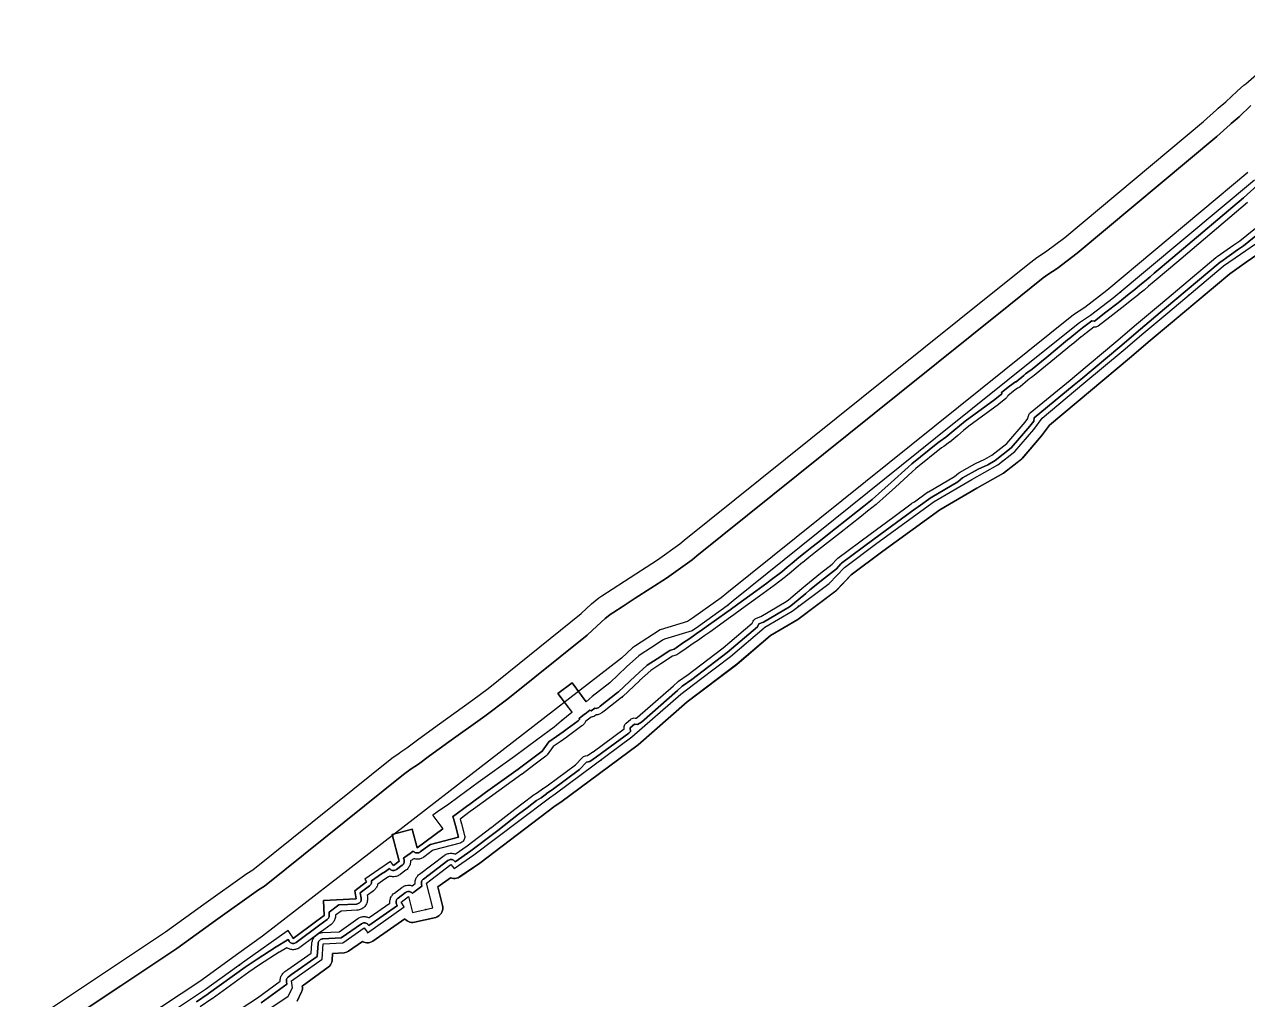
# Model space of a CAD drawing. Header units: inches. Extents: x 87989 to 118156, y 435697 to 451526.
# Drawn here: x 98280.2 to 98767.4, y 438086.4 to 438474.9 of the extents above; entities that cross this region are included whole.
import ezdxf

# ---------------------------------------------------------------- set-up
doc = ezdxf.new("R2010")
doc.units = ezdxf.units.IN
doc.header["$MEASUREMENT"] = 0
for name, color, linetype, true_color in [('As_waterkering_BWK', 7, 'Continuous', 0x7b8981), ('Beschermingszone_BWK', 7, 'Continuous', 0xcf890d), ('Grens_bebouwingsvrije_zone_BWK', 7, 'Continuous', 0x6789ae), ('Kernzone_BWK', 7, 'Continuous', 0xcb89af), ('Kunstwerken_BWK', 7, 'Continuous', 0xc78952), ('Referentiepunten_BWK', 7, 'Continuous', 0x178980)]:
    doc.layers.add(name, color=color, linetype=linetype, true_color=true_color)

msp = doc.modelspace()

# ---------------------------------------------------------------- linework, layer by layer
at = {"layer": 'As_waterkering_BWK'}
for points in [[(98770.2329, 438412.8337), (98713.9359, 438365.7957), (98704.8631, 438358.8946), (98700.4495, 438356.018), (98686.6811, 438344.9632), (98643.1416, 438310.0048), (98562.4479, 438245.2149), (98560.0935, 438243.3141), (98548.6616, 438235.0858), (98546.1271, 438233.3363), (98535.1453, 438230.0323), (98534.6477, 438229.7084)], [(98451.3209, 438138.606), (98459.1892, 438144.0002), (98476.9884, 438157.4716), (98489.2927, 438166.7843), (98491.5352, 438168.2937), (98522.205, 438191.0039), (98541.7032, 438208.0428), (98549.523, 438214.0054), (98561.4031, 438223.0641), (98574.8736, 438234.5388), (98575.08, 438234.716), (98586.0603, 438241.1984), (98600.8108, 438252.1786), (98606.8962, 438258.5947), (98619.7286, 438268.2521), (98642.6151, 438284.8547), (98657.5641, 438293.586), (98668.0151, 438299.4729), (98674.6959, 438304.6985), (98682.3026, 438313.562), (98685.6761, 438317.9938), (98702.2787, 438331.9506), (98717.8892, 438344.9814), (98726.1125, 438352.0299), (98735.6272, 438360.0143), (98757.7968, 438378.6181), (98757.9075, 438378.7158), (98764.5882, 438383.4122), (98780.8601, 438394.5908)], [(98534.6477, 438229.7084), (98534.2003, 438229.4173), (98529.5609, 438226.398), (98525.4796, 438223.7419), (98524.9566, 438223.3703), (98520.0735, 438218.9236), (98513.4102, 438212.6374), (98506.3658, 438207.1477), (98503.9332, 438205.0606), (98498.3053, 438212.5467), (98492.6663, 438208.3398), (98498.3895, 438200.816), (98498.284, 438200.7358), (98493.9915, 438197.3699), (98491.2273, 438194.9519), (98484.6246, 438190.1034), (98475.3823, 438183.2071), (98460.9706, 438172.8814), (98453.3344, 438167.3488), (98448.6819, 438163.8589), (98445.6826, 438161.8438), (98442.8315, 438159.8052), (98442.7905, 438159.776)], [(98442.7905, 438159.776), (98446.86, 438154.35), (98436.6191, 438146.7876), (98434.6532, 438154.2254), (98426.6986, 438152.1247), (98429.4713, 438141.5094), (98427.17, 438139.81), (98425.9331, 438141.3822), (98421.3401, 438138.1811), (98415.7736, 438134.3014), (98416.48, 438133.29), (98411.753, 438129.732), (98412.36, 438126.45), (98399.36, 438125.786), (98399.604, 438119.928), (98396.68, 438117.76), (98387.24, 438110.74), (98386.4943, 438111.8724), (98385.1881, 438113.856), (98385.1757, 438113.8749), (98384.8644, 438113.6546), (98367.8958, 438101.6442), (98352.3004, 438090.3499), (98329.5892, 438075.1895)], [(98330.9353, 438051.4917), (98385.2411, 438087.6736), (98386.8948, 438091.047), (98386.51, 438093.84), (98398.76, 438102.44), (98399.18, 438108.57), (98407.05, 438108.99), (98415.55, 438114.95), (98416.6431, 438113.3297), (98416.775, 438113.025), (98431.488, 438123.331), (98430.23, 438125.23), (98433.1832, 438127.4568), (98434.7652, 438121.1185), (98442.8599, 438122.9671), (98440.2866, 438132.813), (98450.07, 438140.19), (98451.3209, 438138.606)]]:
    msp.add_lwpolyline(points, dxfattribs=at)
at = {"layer": 'Beschermingszone_BWK'}
for points in [[(98280.1563, 438075.8807), (98314.0494, 438098.4814), (98336.3102, 438113.3412), (98351.5961, 438124.4103), (98368.7918, 438136.5825), (98371.1757, 438138.1236), (98426.5322, 438182.5722), (98429.3969, 438184.6205), (98430.0677, 438185.0855), (98432.4627, 438186.6946), (98436.7197, 438189.8854), (98444.6027, 438195.5989), (98458.8545, 438205.8103), (98464.8354, 438210.2731), (98501.888, 438240.2333), (98506.1044, 438244.0728), (98508.9992, 438246.3804), (98510.2069, 438247.2099), (98514.2882, 438249.8659), (98519.2507, 438253.0955), (98532.4066, 438261.581), (98541.2873, 438267.973), (98543.0066, 438269.3611), (98623.7332, 438334.1774), (98667.2727, 438369.1358), (98681.0412, 438380.1906), (98683.5229, 438381.9889), (98686.9924, 438384.2502), (98694.6037, 438390.0396), (98749.928, 438436.2649), (98755.1393, 438440.9478), (98755.8005, 438441.5252), (98758.75, 438444.0284), (98763.2685, 438448.3818), (98765.9508, 438450.686), (98766.7187, 438451.273), (98793.757, 438474.9041)], [(98768.8191, 438442.6206), (98764.1189, 438438.0922), (98760.977, 438435.4257), (98760.4864, 438434.9972), (98755.168, 438430.2182), (98699.5926, 438383.7831), (98691.6042, 438377.7068), (98687.891, 438375.2867), (98686.0498, 438373.9525), (98672.2813, 438362.8977), (98628.7418, 438327.9393), (98548.0237, 438263.1298), (98546.1405, 438261.6094), (98535.9934, 438254.3059), (98523.4949, 438246.3126), (98518.6518, 438243.1608), (98514.5705, 438240.5047), (98513.8946, 438240.0449), (98513.3716, 438239.6733), (98511.4908, 438238.1578), (98506.4783, 438233.5912), (98504.3238, 438231.5608), (98472.7662, 438206.2084), (98463.5767, 438199.3523), (98449.2792, 438189.1082), (98441.4668, 438183.4464), (98437.0967, 438180.1701), (98434.2895, 438178.2789), (98431.1852, 438176.0645), (98375.7448, 438131.5091), (98373.4136, 438130.0526), (98356.2531, 438117.9057), (98340.8788, 438106.7723), (98318.4893, 438091.8266), (98284.5946, 438069.2248)], [(98343.6855, 438068.0059), (98373.0117, 438087.0996), (98382.0195, 438093.6621), (98382.0156, 438093.7324), (98382.0215, 438094.123), (98382.0527, 438094.4355), (98382.1211, 438094.8203), (98382.1992, 438095.123), (98382.3281, 438095.4922), (98382.4531, 438095.7793), (98382.6367, 438096.123), (98382.8047, 438096.3867), (98383.0391, 438096.6992), (98383.2461, 438096.9336), (98383.5273, 438097.2051), (98383.7695, 438097.4043), (98383.9238, 438097.5234), (98385.1445, 438098.3789), (98394.418, 438104.8887), (98394.6914, 438108.877), (98394.7129, 438109.0781), (98394.7598, 438109.3965), (98394.8516, 438109.7871), (98394.9492, 438110.0938), (98395.1035, 438110.4648), (98395.248, 438110.752), (98395.459, 438111.0938), (98395.6426, 438111.3652), (98397.3535, 438112.666), (98397.7207, 438112.8223), (98398.0273, 438112.916), (98398.4219, 438113.002), (98398.7402, 438113.0449), (98398.9395, 438113.0645), (98405.5215, 438113.4141), (98412.9668, 438118.6348), (98413.1328, 438118.7422), (98413.4063, 438118.9023), (98413.7637, 438119.0762), (98414.0586, 438119.1914), (98414.4395, 438119.3066), (98414.75, 438119.375), (98415.1426, 438119.4277), (98415.248, 438119.4336), (98415.459, 438119.4453), (98415.8555, 438119.4355), (98416.1719, 438119.4023), (98416.5625, 438119.332), (98416.8691, 438119.248), (98417.2422, 438119.1152), (98417.4766, 438119.0117), (98425.7578, 438124.8105), (98425.7363, 438125.0723), (98425.7383, 438125.4063), (98425.7734, 438125.8242), (98425.8301, 438126.1543), (98425.9355, 438126.5605), (98426.0469, 438126.877), (98426.2168, 438127.2578), (98426.3789, 438127.5508), (98426.6133, 438127.9004), (98426.8223, 438128.1621), (98427.1094, 438128.4668), (98427.3594, 438128.6895), (98427.5215, 438128.8223), (98430.4746, 438131.0488), (98430.6426, 438131.166), (98430.9199, 438131.3418), (98431.2832, 438131.5332), (98431.5859, 438131.6602), (98431.9766, 438131.7891), (98432.2949, 438131.8652), (98432.7012, 438131.9277), (98433.0293, 438131.9512), (98433.4395, 438131.9453), (98433.7656, 438131.916), (98434.1699, 438131.8438), (98434.4883, 438131.7598), (98434.5801, 438131.7266), (98435.791, 438132.6523), (98435.793, 438132.9688), (98435.8281, 438133.3887), (98435.8828, 438133.7207), (98435.9883, 438134.1289), (98436.0977, 438134.4473), (98436.2695, 438134.832), (98436.4316, 438135.127), (98436.666, 438135.4766), (98436.875, 438135.7402), (98437.1641, 438136.0469), (98437.4141, 438136.2715), (98437.5781, 438136.4063), (98447.3613, 438143.7832), (98447.5371, 438143.9043), (98447.8281, 438144.0879), (98448.2109, 438144.2832), (98448.5293, 438144.4141), (98448.9395, 438144.541), (98449.2754, 438144.6152), (98449.7012, 438144.6699), (98450.0449, 438144.6855), (98450.4746, 438144.668), (98450.8145, 438144.623), (98451.2344, 438144.5332), (98451.5625, 438144.4316), (98451.748, 438144.3555), (98456.5566, 438147.6523), (98466.1621, 438154.9199), (98466.2207, 438154.9668), (98467.1543, 438155.7188), (98475.4922, 438162.2559), (98478.8867, 438164.8223), (98482.6641, 438167.6797), (98482.8691, 438167.8203), (98484.5918, 438168.8691), (98486.5762, 438170.373), (98486.6328, 438170.4141), (98486.7227, 438170.4785), (98486.7793, 438170.5176), (98488.9395, 438171.9707), (98499.6621, 438179.9102), (98502.2891, 438182.7031), (98502.5898, 438182.9746), (98502.9316, 438183.1934), (98503.3027, 438183.3555), (98503.6973, 438183.4551), (98504.5078, 438183.584), (98506.6191, 438185.0625), (98506.6719, 438185.1016), (98519.043, 438194.2617), (98519.0273, 438194.4297), (98519.0234, 438194.8242), (98519.082, 438195.2148), (98519.2012, 438195.5918), (98519.3789, 438195.9453), (98519.6094, 438196.2676), (98519.8867, 438196.5469), (98521.5586, 438197.9844), (98521.8887, 438198.2227), (98522.2539, 438198.4023), (98522.6426, 438198.5215), (98523.0449, 438198.5762), (98523.4512, 438198.5645), (98523.8105, 438198.5254), (98524.4355, 438198.9297), (98538.6914, 438211.3848), (98538.7539, 438211.4414), (98540.4629, 438213.0391), (98540.7559, 438213.2734), (98544.6367, 438215.9375), (98546.7949, 438217.584), (98558.5781, 438226.5684), (98570.1328, 438236.4121), (98570.5195, 438237.1816), (98570.7109, 438237.5), (98570.9473, 438237.7871), (98571.2227, 438238.0352), (98571.5332, 438238.2402), (98571.8691, 438238.3965), (98573.5273, 438239.0254), (98583.5664, 438244.9512), (98584.5586, 438245.6895), (98589.8047, 438250.1211), (98591.5059, 438251.5566), (98597.2891, 438256.2324), (98601.9395, 438259.9082), (98603.6309, 438261.6914), (98603.7813, 438261.8359), (98604.0293, 438262.0586), (98604.1895, 438262.1895), (98617.0547, 438271.8711), (98626.1094, 438278.4395), (98633.4922, 438283.9551), (98633.7148, 438284.1016), (98634.8125, 438284.7539), (98639.9727, 438288.498), (98640.0742, 438288.5664), (98640.2402, 438288.6758), (98640.3457, 438288.7402), (98650.6367, 438294.752), (98652.3105, 438296.1426), (98652.668, 438296.3887), (98658.8398, 438299.8828), (98659.0352, 438299.9824), (98662.7793, 438301.6875), (98665.5098, 438303.2266), (98671.5723, 438307.9688), (98678.8027, 438316.3926), (98679.9102, 438317.8477), (98680.0273, 438318.5957), (98680.1113, 438318.9414), (98680.2422, 438319.2715), (98680.418, 438319.5801), (98680.6387, 438319.8613), (98680.8945, 438320.1074), (98696.7832, 438333.209), (98699.3887, 438335.4004), (98714.9824, 438348.418), (98723.2012, 438355.4609), (98732.7344, 438363.4609), (98754.8379, 438382.0078), (98754.9063, 438382.0703), (98755.0352, 438382.1777), (98755.209, 438382.3145), (98755.3203, 438382.3965), (98762.0195, 438387.1074), (98764.3848, 438388.7324), (98773.3926, 438396.0332)], [(98774.9473, 438394.0762), (98765.8809, 438386.7266), (98763.4473, 438385.0547), (98756.7578, 438380.3516), (98756.584, 438380.2148), (98756.4922, 438380.1348), (98734.3418, 438361.5469), (98724.8184, 438353.5547), (98716.5977, 438346.5078), (98700.9941, 438333.4844), (98698.3809, 438331.2871), (98682.4922, 438318.1855), (98682.2813, 438316.8359), (98680.7461, 438314.8203), (98673.3066, 438306.1523), (98666.9023, 438301.1406), (98663.9121, 438299.457), (98660.0723, 438297.707), (98653.9082, 438294.2187), (98652.0762, 438292.6973), (98641.6055, 438286.582), (98641.4414, 438286.4727), (98636.1855, 438282.6621), (98634.9883, 438281.9512), (98627.5918, 438276.4258), (98618.5391, 438269.8613), (98605.6934, 438260.1934), (98605.4453, 438259.9707), (98603.6309, 438258.0586), (98598.8516, 438254.2793), (98593.0977, 438249.6289), (98591.418, 438248.2109), (98586.1133, 438243.7305), (98584.9512, 438242.8672), (98574.6133, 438236.7637), (98572.7539, 438236.0586), (98572.1406, 438234.8379), (98560.1465, 438224.6211), (98548.3105, 438215.5957), (98546.1035, 438213.9121), (98542.1699, 438211.2129), (98540.3984, 438209.5586), (98525.9434, 438196.9277), (98524.4199, 438195.9434), (98523.1777, 438196.0801), (98521.5176, 438194.6523), (98521.6504, 438193.1738), (98520.9492, 438192.5625), (98508.1074, 438183.0527), (98505.4688, 438181.2051), (98504.1094, 438180.9883), (98501.3281, 438178.0332), (98490.3809, 438169.9277), (98488.1758, 438168.4434), (98488.0859, 438168.3789), (98486, 438166.8008), (98484.1719, 438165.6855), (98480.3945, 438162.8281), (98477.0176, 438160.2754), (98468.709, 438153.7617), (98467.7305, 438152.9727), (98458.0195, 438145.623), (98451.7324, 438141.3125), (98451.6387, 438141.4297), (98451.4043, 438141.6797), (98451.1289, 438141.8867), (98450.8242, 438142.043), (98450.4941, 438142.1445), (98450.1543, 438142.1875), (98449.8105, 438142.1738), (98449.4746, 438142.0996), (98449.1563, 438141.9687), (98448.8652, 438141.7871), (98439.082, 438134.4102), (98438.832, 438134.1855), (98438.6211, 438133.9219), (98438.459, 438133.627), (98438.3496, 438133.3086), (98438.293, 438132.9766), (98438.2949, 438132.6387), (98438.3516, 438132.3066), (98438.5332, 438131.6133), (98435.3105, 438129.1348), (98434.7422, 438128.6992), (98434.6641, 438128.8027), (98434.4238, 438129.0254), (98434.1504, 438129.207), (98433.8496, 438129.3418), (98433.5332, 438129.4258), (98433.2051, 438129.457), (98432.8789, 438129.4336), (98432.5586, 438129.3574), (98432.2559, 438129.2285), (98431.9785, 438129.0527), (98429.0254, 438126.8262), (98428.7754, 438126.6035), (98428.5664, 438126.3418), (98428.4043, 438126.0488), (98428.2949, 438125.7324), (98428.2383, 438125.4023), (98428.2363, 438125.0664), (98428.293, 438124.7363), (98428.4023, 438124.4199), (98428.5625, 438124.125), (98428.7441, 438123.8516), (98417.3438, 438115.8652), (98417.207, 438116.0684), (98417.0098, 438116.3164), (98416.7754, 438116.5313), (98416.5098, 438116.7051), (98416.2207, 438116.834), (98415.9141, 438116.916), (98415.5977, 438116.9492), (98415.3867, 438116.9375), (98415.2813, 438116.9316), (98414.9707, 438116.8652), (98414.6758, 438116.748), (98414.4023, 438116.5879), (98406.3711, 438110.957), (98399.0742, 438110.5664), (98398.7539, 438110.5234), (98398.4473, 438110.4316), (98398.1582, 438110.2891), (98397.8965, 438110.1035), (98397.666, 438109.877), (98397.4766, 438109.6172), (98397.3301, 438109.332), (98397.2324, 438109.0254), (98397.1855, 438108.707), (98396.8301, 438103.5293), (98386.582, 438096.334), (98385.3613, 438095.4766), (98385.1191, 438095.2773), (98384.9121, 438095.043), (98384.7441, 438094.7793), (98384.6191, 438094.4922), (98384.541, 438094.1895), (98384.5098, 438093.8789), (98384.5293, 438093.5664), (98384.6758, 438092.5039), (98374.4297, 438085.0391)]]:
    msp.add_lwpolyline(points, dxfattribs=at)
for points in [[(98348.6797, 438085.5273, 0), (98353.4102, 438088.6855, 0), (98353.4727, 438088.7305, 0), (98368.0801, 438099.3086, 0), (98372.4141, 438102.2637, 0), (98380.3984, 438107.3945, 0), (98384.8438, 438110.0586, 0), (98385.168, 438110.252, 0), (98385.5703, 438109.6406, 0), (98385.7695, 438109.3848, 0), (98386.0098, 438109.1641, 0), (98386.2813, 438108.9844, 0), (98386.5781, 438108.8535, 0), (98386.8926, 438108.7695, 0), (98387.2168, 438108.7402, 0), (98387.541, 438108.7637, 0), (98387.8574, 438108.8379, 0), (98388.1582, 438108.9629, 0), (98388.4336, 438109.1348, 0), (98397.873, 438116.1543, 0), (98400.7949, 438118.3223, 0), (98401.0391, 438118.5352, 0), (98401.2461, 438118.7852, 0), (98401.4082, 438119.0664, 0), (98401.5234, 438119.3691, 0), (98401.5898, 438119.6875, 0), (98401.6016, 438120.0117, 0), (98401.5508, 438121.2637, 0), (98405.3945, 438124.0918, 0), (98412.4629, 438124.4531, 0), (98412.7988, 438124.498, 0), (98413.1211, 438124.6016, 0), (98413.4238, 438124.7559, 0), (98413.6953, 438124.9609, 0), (98413.9277, 438125.207, 0), (98414.1152, 438125.4902, 0), (98414.252, 438125.8008, 0), (98414.334, 438126.1289, 0), (98414.3594, 438126.4668, 0), (98414.3281, 438126.8047, 0), (98413.9453, 438128.8789, 0), (98417.6836, 438131.6914, 0), (98417.9258, 438131.9082, 0), (98418.1309, 438132.1602, 0), (98418.293, 438132.4434, 0), (98418.4043, 438132.748, 0), (98418.4668, 438133.0664, 0), (98418.4746, 438133.3926, 0), (98418.4297, 438133.7148, 0), (98422.4199, 438136.4961, 0), (98423.9805, 438137.4102, 0), (98425.5898, 438138.584, 0), (98425.832, 438138.3242, 0), (98426.1035, 438138.1172, 0), (98426.4082, 438137.9609, 0), (98426.7344, 438137.8574, 0), (98427.0723, 438137.8125, 0), (98427.4141, 438137.8242, 0), (98427.75, 438137.8965, 0), (98428.0664, 438138.0215, 0), (98428.3574, 438138.2012, 0), (98430.6602, 438139.9004, 0), (98430.9141, 438140.125, 0), (98431.1289, 438140.3887, 0), (98431.293, 438140.6855, 0), (98431.4063, 438141.0059, 0), (98431.4648, 438141.3398, 0), (98431.4648, 438141.6797, 0), (98431.4063, 438142.0156, 0), (98431.2129, 438142.7578, 0), (98433.1992, 438144.2305, 0), (98433.2598, 438144.1504, 0), (98435.0586, 438145.5488, 0), (98435.1504, 438145.4316, 0), (98435.3887, 438145.2109, 0), (98435.6602, 438145.0332, 0), (98435.9551, 438144.9004, 0), (98436.2695, 438144.8184, 0), (98436.5918, 438144.7871, 0), (98436.916, 438144.8105, 0), (98437.2324, 438144.8848, 0), (98437.5313, 438145.0078, 0), (98437.8066, 438145.1797, 0), (98441.25, 438147.7227, 0), (98441.8633, 438148.1738, 0), (98453.0547, 438151.1309, 0), (98451.8281, 438155.7715, 0), (98451.0879, 438158.5703, 0), (98450.8613, 438159.2988, 0), (98451.4707, 438159.709, 0), (98451.6816, 438159.8594, 0), (98456.2676, 438163.2988, 0), (98456.334, 438163.3496, 0), (98457.5664, 438164.2402, 0), (98463.8926, 438168.8242, 0), (98476.9199, 438178.1582, 0), (98481.5938, 438181.7988, 0), (98486.3926, 438185.3945, 0), (98489.0078, 438189.0156, 0), (98492.1191, 438191.1367, 0), (98494.8262, 438193.0293, 0), (98496.4395, 438194.2441, 0), (98500.7871, 438197.4316, 0), (98501.3438, 438197.959, 0), (98501.1699, 438198.4121, 0), (98503.3125, 438200.0449, 0), (98503.3281, 438200.1133, 0), (98503.3984, 438200.1094, 0), (98505.457, 438201.6797, 0), (98505.8926, 438201.4297, 0), (98507.4258, 438202.4609, 0), (98508.0488, 438202.3105, 0), (98508.9824, 438202.8047, 0), (98509.5313, 438203.2754, 0), (98516.4844, 438208.6934, 0), (98516.8418, 438209, 0), (98523.4395, 438215.2266, 0), (98523.5059, 438215.2871, 0), (98528.0996, 438219.4688, 0), (98528.293, 438219.6074, 0), (98532.2891, 438222.207, 0), (98536.9277, 438225.2266, 0), (98537.2715, 438225.4512, 0), (98538.1348, 438225.7109, 0), (98538.998, 438225.9707, 0), (98539.418, 438226.2793, 0), (98539.8398, 438226.5879, 0), (98542.3867, 438228.3242, 0), (98545.2168, 438230.2773, 0), (98547.2637, 438231.6895, 0), (98548.3496, 438232.4395, 0), (98549.8145, 438233.4512, 0), (98551.7324, 438234.832, 0), (98560.0039, 438240.7852, 0), (98561.2617, 438241.6914, 0), (98564.3633, 438243.9238, 0), (98571.5801, 438249.1172, 0), (98575.8887, 438252.2637, 0), (98577.3027, 438253.3496, 0), (98581.8672, 438256.8496, 0), (98584.0293, 438258.6152, 0), (98585.9805, 438260.3125, 0), (98588.6094, 438262.4941, 0), (98591.1621, 438264.5, 0), (98593.8008, 438266.5723, 0), (98596.127, 438268.4023, 0), (98603.332, 438274.0723, 0), (98612.0645, 438280.9941, 0), (98614.5215, 438282.9434, 0), (98617.9395, 438285.6563, 0), (98621.7598, 438289.0996, 0), (98625.4688, 438292.4434, 0), (98632.2188, 438298.5273, 0), (98633.6602, 438299.8262, 0), (98644.0371, 438308.1582, 0), (98644.9551, 438308.8359, 0), (98647.2461, 438310.4512, 0), (98650.3848, 438313.0742, 0), (98652.6719, 438314.9863, 0), (98654.8848, 438316.8457, 0), (98666.7832, 438325.5371, 0), (98669.5254, 438327.7891, 0), (98669.4141, 438328.2266, 0), (98672.6152, 438330.7344, 0), (98674.9492, 438332.5645, 0), (98675.2109, 438332.459, 0), (98678.3008, 438335.0918, 0), (98679.0391, 438335.6777, 0), (98679.8887, 438336.2988, 0), (98681.6309, 438337.5742, 0), (98685.3613, 438340.6543, 0), (98687.4629, 438342.3887, 0), (98695.7773, 438349.2051, 0), (98696.6309, 438349.9023, 0), (98699.6445, 438352.3672, 0), (98701.748, 438353.9844, 0), (98705.4531, 438356.8262, 0), (98706.4629, 438356.7285, 0), (98710.9941, 438360.2441, 0), (98715.8574, 438364.0293, 0), (98720.3398, 438367.5586, 0), (98722.5527, 438369.3027, 0), (98724.584, 438371.0098, 0), (98726.3926, 438372.5293, 0), (98728.5918, 438374.3789, 0), (98730.252, 438375.7715, 0), (98732.6895, 438377.8223, 0), (98735.1289, 438379.8711, 0), (98739.3633, 438383.4766, 0), (98765.8359, 438405.8809, 0), (98782.7188, 438421.0879, 0)], [(98767.4453, 438403.9688, 0), (98740.9805, 438381.5703, 0), (98736.7422, 438377.9629, 0), (98734.2988, 438375.9102, 0), (98731.8594, 438373.8574, 0), (98730.1992, 438372.4648, 0), (98728.002, 438370.6152, 0), (98726.1934, 438369.0957, 0), (98724.1621, 438367.3887, 0), (98724.0996, 438367.3398, 0), (98721.8867, 438365.5957, 0), (98717.3984, 438362.0605, 0), (98712.5293, 438358.2695, 0), (98707.9961, 438354.752, 0), (98707.6777, 438354.543, 0), (98707.332, 438354.3828, 0), (98706.9648, 438354.2793, 0), (98706.5859, 438354.2305, 0), (98706.2051, 438354.2402, 0), (98703.2715, 438352, 0), (98701.2266, 438350.4316, 0), (98701.166, 438350.3848, 0), (98698.2129, 438347.9688, 0), (98697.3613, 438347.2715, 0), (98689.0508, 438340.459, 0), (98686.9531, 438338.7266, 0), (98683.2207, 438335.6465, 0), (98683.1074, 438335.5586, 0), (98681.3652, 438334.2813, 0), (98680.5918, 438333.7168, 0), (98680.5176, 438333.6602, 0), (98679.9238, 438333.1895, 0), (98679.8555, 438333.1328, 0), (98676.8262, 438330.5508, 0), (98676.5039, 438330.3184, 0), (98676.1484, 438330.1445, 0), (98675.7695, 438330.0313, 0), (98674.1563, 438328.7676, 0), (98671.8906, 438326.9922, 0), (98671.7617, 438326.6719, 0), (98671.5879, 438326.373, 0), (98671.373, 438326.1035, 0), (98671.123, 438325.8652, 0), (98668.3711, 438323.6055, 0), (98668.2578, 438323.5195, 0), (98656.4277, 438314.877, 0), (98654.2773, 438313.0703, 0), (98651.9883, 438311.1563, 0), (98648.8496, 438308.5332, 0), (98648.6875, 438308.4082, 0), (98646.418, 438306.8086, 0), (98645.5625, 438306.1777, 0), (98635.2813, 438297.9219, 0), (98633.8926, 438296.6719, 0), (98627.1426, 438290.5879, 0), (98623.4336, 438287.2422, 0), (98619.6133, 438283.7988, 0), (98619.4922, 438283.6973, 0), (98616.0742, 438280.9863, 0), (98613.6172, 438279.0371, 0), (98604.8828, 438272.1113, 0), (98597.6738, 438266.4375, 0), (98595.3457, 438264.6074, 0), (98592.707, 438262.5332, 0), (98590.207, 438260.5723, 0), (98590.1523, 438260.5273, 0), (98587.5996, 438258.4062, 0), (98585.6699, 438256.7305, 0), (98585.6113, 438256.6797, 0), (98583.4473, 438254.9141, 0), (98583.3887, 438254.8672, 0), (98578.8242, 438251.3652, 0), (98577.3867, 438250.2637, 0), (98573.0488, 438247.0938, 0), (98565.8242, 438241.8945, 0), (98562.7227, 438239.6621, 0), (98561.4629, 438238.7559, 0), (98553.1934, 438232.8027, 0), (98551.2539, 438231.4082, 0), (98549.7695, 438230.3828, 0), (98548.6836, 438229.6328, 0), (98546.6367, 438228.2207, 0), (98543.8008, 438226.2617, 0), (98541.3184, 438224.5723, 0), (98541.248, 438224.5215, 0), (98540.8984, 438224.2637, 0), (98540.4766, 438223.9551, 0), (98540.1133, 438223.7324, 0), (98539.7168, 438223.5762, 0), (98538.8555, 438223.3164, 0), (98538.3125, 438223.1465, 0), (98533.6523, 438220.1113, 0), (98529.6855, 438217.5293, 0), (98525.1953, 438213.4453, 0), (98525.1484, 438213.4004, 0), (98518.5566, 438207.1816, 0), (98518.4688, 438207.1035, 0), (98518.1113, 438206.7969, 0), (98518.0195, 438206.7207, 0), (98511.1152, 438201.3398, 0), (98510.5996, 438200.8984, 0), (98510.2324, 438200.6406, 0), (98510.1523, 438200.5957, 0), (98509.2188, 438200.1016, 0), (98508.9238, 438199.9668, 0), (98508.6152, 438199.875, 0), (98508.2969, 438199.8242, 0), (98507.9746, 438199.8164, 0), (98507.2871, 438199.3555, 0), (98506.9863, 438199.1816, 0), (98506.666, 438199.0527, 0), (98506.3281, 438198.9707, 0), (98505.9844, 438198.9375, 0), (98504.9023, 438198.1133, 0), (98504.8281, 438198.0566, 0), (98503.7227, 438197.2148, 0), (98503.6133, 438196.916, 0), (98503.4648, 438196.6348, 0), (98503.2813, 438196.377, 0), (98503.0645, 438196.1445, 0), (98502.5078, 438195.6172, 0), (98502.2656, 438195.4141, 0), (98497.9297, 438192.2363, 0), (98496.3301, 438191.0332, 0), (98496.2598, 438190.9805, 0), (98493.5391, 438189.0781, 0), (98490.7773, 438187.1973, 0), (98488.418, 438183.9316, 0), (98488.1758, 438183.6426, 0), (98487.8906, 438183.3945, 0), (98483.1113, 438179.8105, 0), (98478.4551, 438176.1855, 0), (98478.375, 438176.125, 0), (98465.3555, 438166.7969, 0), (98459.0332, 438162.2168, 0), (98457.7852, 438161.3125, 0), (98453.75, 438158.2852, 0), (98454.2461, 438156.4102, 0), (98455.4727, 438151.7715, 0), (98455.541, 438151.3848, 0), (98455.5508, 438150.9922, 0), (98455.498, 438150.6035, 0), (98455.3848, 438150.2285, 0), (98455.2148, 438149.875, 0), (98454.9922, 438149.5527, 0), (98454.7207, 438149.2676, 0), (98454.4082, 438149.0313, 0), (98454.0645, 438148.8437, 0), (98453.6934, 438148.7148, 0), (98442.9629, 438145.8789, 0), (98442.7363, 438145.7109, 0), (98439.293, 438143.168, 0), (98439.125, 438143.0547, 0), (98438.8477, 438142.8828, 0), (98438.4883, 438142.6973, 0), (98438.1875, 438142.5742, 0), (98437.8027, 438142.4492, 0), (98437.4863, 438142.375, 0), (98437.0859, 438142.3164, 0), (98436.7617, 438142.293, 0), (98436.3555, 438142.2988, 0), (98436.0332, 438142.3301, 0), (98435.6348, 438142.4004, 0), (98435.3203, 438142.4824, 0), (98435.2305, 438142.5156, 0), (98434.7949, 438142.1758, 0), (98434.5098, 438141.9844, 0), (98434.1309, 438141.8086, 0), (98433.9648, 438141.6836, 0), (98433.9648, 438141.3418, 0), (98433.9277, 438140.918, 0), (98433.8711, 438140.584, 0), (98433.7637, 438140.1738, 0), (98433.6504, 438139.8535, 0), (98433.4766, 438139.4648, 0), (98433.3105, 438139.1699, 0), (98433.0723, 438138.8184, 0), (98432.8594, 438138.5527, 0), (98432.5645, 438138.2461, 0), (98432.3105, 438138.0234, 0), (98432.1445, 438137.8887, 0), (98429.8438, 438136.1895, 0), (98429.666, 438136.0703, 0), (98429.375, 438135.8906, 0), (98428.9922, 438135.6992, 0), (98428.6758, 438135.5742, 0), (98428.2656, 438135.4492, 0), (98427.9316, 438135.3789, 0), (98427.5078, 438135.3262, 0), (98427.166, 438135.3145, 0), (98426.7383, 438135.334, 0), (98426.4004, 438135.3809, 0), (98425.9824, 438135.4727, 0), (98425.6934, 438135.5645, 0), (98425.4531, 438135.3906, 0), (98425.2441, 438135.2539, 0), (98423.7676, 438134.3887, 0), (98420.8789, 438132.375, 0), (98420.8594, 438132.2773, 0), (98420.75, 438131.8828, 0), (98420.6367, 438131.5781, 0), (98420.4648, 438131.2051, 0), (98420.3027, 438130.9238, 0), (98420.0723, 438130.584, 0), (98419.8672, 438130.332, 0), (98419.584, 438130.0352, 0), (98419.3398, 438129.8203, 0), (98419.1855, 438129.6953, 0), (98416.6836, 438127.8125, 0), (98416.7871, 438127.2598, 0), (98416.8164, 438127.0391, 0), (98416.8496, 438126.7012, 0), (98416.8535, 438126.2773, 0), (98416.8262, 438125.9395, 0), (98416.7598, 438125.5215, 0), (98416.6758, 438125.1914, 0), (98416.5391, 438124.791, 0), (98416.4023, 438124.4805, 0), (98416.1973, 438124.1074, 0), (98416.0098, 438123.8262, 0), (98415.7461, 438123.4941, 0), (98415.5137, 438123.2461, 0), (98415.1992, 438122.9629, 0), (98414.9277, 438122.7598, 0), (98414.5684, 438122.5332, 0), (98414.2656, 438122.3789, 0), (98413.875, 438122.2168, 0), (98413.5508, 438122.1152, 0), (98413.1367, 438122.0215, 0), (98412.8008, 438121.9766, 0), (98412.5898, 438121.9551, 0), (98406.2715, 438121.6328, 0), (98404.0996, 438120.0352, 0), (98404.0996, 438119.9121, 0), (98404.0879, 438119.5879, 0), (98404.0391, 438119.1855, 0), (98403.9727, 438118.8672, 0), (98403.8594, 438118.4785, 0), (98403.7441, 438118.1758, 0), (98403.5703, 438117.8086, 0), (98403.4063, 438117.5293, 0), (98403.1758, 438117.1953, 0), (98402.9688, 438116.9453, 0), (98402.6855, 438116.6543, 0), (98402.4414, 438116.4414, 0), (98402.2852, 438116.3125, 0), (98399.3633, 438114.1465, 0), (98397.3535, 438112.666, 0), (98395.6426, 438111.3652, 0), (98389.9258, 438107.1289, 0), (98389.7578, 438107.0137, 0), (98389.4805, 438106.8418, 0), (98389.1191, 438106.6563, 0), (98388.8203, 438106.5313, 0), (98388.4336, 438106.4043, 0), (98388.1172, 438106.3301, 0), (98387.7148, 438106.2695, 0), (98387.3906, 438106.2461, 0), (98386.9844, 438106.252, 0), (98386.6602, 438106.2813, 0), (98386.2598, 438106.3516, 0), (98385.9453, 438106.4336, 0), (98385.5625, 438106.5684, 0), (98385.2637, 438106.7012, 0), (98384.9082, 438106.8965, 0), (98384.6797, 438107.0449, 0), (98381.75, 438105.291, 0), (98381.6836, 438105.248, 0), (98373.8242, 438100.1973, 0), (98373.7676, 438100.1602, 0), (98369.5469, 438097.2832, 0), (98369.4902, 438097.2422, 0), (98354.9199, 438086.6914, 0), (98354.8184, 438086.6211, 0), (98350.1367, 438083.4961, 0)]]:
    msp.add_polyline3d(points, dxfattribs=at)
at = {"layer": 'Grens_bebouwingsvrije_zone_BWK'}
for points in [[(98767.6129, 438415.8571), (98711.4414, 438368.9239), (98702.5572, 438362.1663), (98698.0996, 438359.261), (98559.9393, 438248.3306), (98557.6669, 438246.4959), (98546.3569, 438238.3553), (98544.3725, 438236.9855), (98533.4439, 438233.6975), (98523.2292, 438227.0499), (98522.4423, 438226.4907), (98518.0191, 438222.4628), (98375.0433, 438111.6038), (98365.5672, 438104.8966), (98350.0161, 438093.6344), (98327.3692, 438078.5169)], [(98388.769, 438085.7932), (98390.57, 438089.4827), (98390.7606, 438090.0367), (98390.869, 438090.6125), (98390.8927, 438091.1979), (98390.8315, 438091.7806), (98401.1947, 438099.271), (98401.6673, 438099.6943), (98402.0658, 438100.188), (98402.38, 438100.7392), (98402.6016, 438101.3337), (98402.7249, 438101.956), (98402.9286, 438104.7644), (98407.5039, 438105.0232), (98408.4181, 438105.2312), (98409.1982, 438105.6204), (98414.8089, 438109.5451), (98415.3675, 438109.2824), (98415.96, 438109.1094), (98416.5722, 438109.0302), (98417.1892, 438109.0466), (98417.7962, 438109.1584), (98418.3787, 438109.3628), (98418.9224, 438109.6548), (98431.6895, 438118.5639), (98432.117, 438118.1219), (98432.6073, 438117.751), (98433.1488, 438117.4597), (98433.7287, 438117.2552), (98434.3331, 438117.1421), (98434.9476, 438117.1233), (98435.5578, 438117.1991), (98443.9892, 438119.138), (98444.6102, 438119.3762), (98445.1829, 438119.7146), (98445.6912, 438120.1437), (98446.1209, 438120.6514), (98446.4601, 438121.2236), (98446.6992, 438121.8443), (98446.8316, 438122.4962), (98446.8536, 438123.161), (98446.7645, 438123.8201), (98444.8341, 438131.2323), (98449.8526, 438134.894), (98450.4489, 438134.7067), (98451.0672, 438134.6158), (98451.6922, 438134.6235), (98452.3081, 438134.7297), (98452.8996, 438134.9317), (98453.4518, 438135.2243), (98453.5794, 438135.3117), (98453.5827, 438135.3068), (98461.5283, 438140.7541), (98491.6182, 438163.5279), (98493.8433, 438165.0255), (98524.7154, 438187.8854), (98544.2348, 438204.943), (98563.9145, 438219.9489), (98577.4176, 438231.4513), (98588.2776, 438237.8623), (98603.4758, 438249.1758), (98609.5685, 438255.5996), (98622.1058, 438265.0349), (98644.8035, 438281.5006), (98659.5544, 438290.1162), (98670.2415, 438296.1361), (98677.4728, 438301.7923), (98685.4144, 438311.046), (98688.5899, 438315.2177), (98704.8473, 438328.8843), (98720.4725, 438341.9274), (98728.6998, 438348.9793), (98760.3884, 438375.5711), (98766.871, 438380.1274), (98783.3222, 438391.4293)]]:
    msp.add_lwpolyline(points, dxfattribs=at)
at = {"layer": 'Kernzone_BWK'}
for points in [[(98284.5938, 438069.2246), (98318.4902, 438091.8262), (98340.8789, 438106.7715), (98356.2539, 438117.9063), (98373.4141, 438130.0527), (98375.7441, 438131.5098), (98431.1855, 438176.0645), (98434.2891, 438178.2793), (98437.0977, 438180.1699), (98441.4668, 438183.4473), (98449.2793, 438189.1074), (98463.5762, 438199.3516), (98472.7656, 438206.209), (98504.3242, 438231.5605), (98506.4785, 438233.5918), (98511.4902, 438238.1582), (98513.3711, 438239.6738), (98513.8945, 438240.0449), (98514.5703, 438240.5039), (98518.6523, 438243.1602), (98523.4941, 438246.3125), (98535.9941, 438254.3066), (98546.1406, 438261.6094), (98548.0234, 438263.1289), (98628.7422, 438327.9395), (98672.2813, 438362.8984), (98686.0488, 438373.9531), (98687.8906, 438375.2871), (98691.6035, 438377.707), (98699.5918, 438383.7832), (98755.168, 438430.2188), (98760.4863, 438434.998), (98760.9766, 438435.4258), (98764.1191, 438438.0918), (98768.8184, 438442.6211)], [(98782.7188, 438421.0879), (98765.8359, 438405.8809), (98739.3633, 438383.4766), (98735.1289, 438379.8711), (98732.6895, 438377.8223), (98730.252, 438375.7715), (98728.5918, 438374.3789), (98726.3926, 438372.5293), (98724.584, 438371.0098), (98722.5527, 438369.3027), (98720.3398, 438367.5586), (98715.8574, 438364.0293), (98710.9941, 438360.2441), (98706.4629, 438356.7285), (98705.4531, 438356.8262), (98701.748, 438353.9844), (98699.6445, 438352.3672), (98696.6309, 438349.9023), (98695.7773, 438349.2051), (98687.4629, 438342.3887), (98685.3613, 438340.6543), (98681.6309, 438337.5742), (98679.8887, 438336.2988), (98679.0391, 438335.6777), (98678.3008, 438335.0918), (98675.2109, 438332.459), (98674.9492, 438332.5645), (98672.6152, 438330.7344), (98669.4141, 438328.2266), (98669.5254, 438327.7891), (98666.7832, 438325.5371), (98654.8848, 438316.8457), (98652.6719, 438314.9863), (98650.3848, 438313.0742), (98647.2461, 438310.4512), (98644.9551, 438308.8359), (98644.0371, 438308.1582), (98633.6602, 438299.8262), (98632.2188, 438298.5273), (98625.4688, 438292.4434), (98621.7598, 438289.0996), (98617.9395, 438285.6563), (98614.5215, 438282.9434), (98612.0645, 438280.9941), (98603.332, 438274.0723), (98596.127, 438268.4023), (98593.8008, 438266.5723), (98591.1621, 438264.5), (98588.6094, 438262.4941), (98585.9805, 438260.3125), (98584.0293, 438258.6152), (98581.8672, 438256.8496), (98577.3027, 438253.3496), (98575.8887, 438252.2637), (98571.5801, 438249.1172), (98564.3633, 438243.9238), (98561.2617, 438241.6914), (98560.0039, 438240.7852), (98551.7324, 438234.832), (98549.8145, 438233.4512), (98548.3496, 438232.4395), (98547.2637, 438231.6895), (98545.2168, 438230.2773), (98542.3867, 438228.3242), (98539.8398, 438226.5879), (98539.418, 438226.2793), (98538.998, 438225.9707), (98538.1348, 438225.7109), (98537.2715, 438225.4512), (98536.9277, 438225.2266), (98532.2891, 438222.207), (98528.293, 438219.6074), (98528.0996, 438219.4688), (98523.5059, 438215.2871), (98523.4395, 438215.2266), (98516.8418, 438209), (98516.4844, 438208.6934), (98509.5313, 438203.2754), (98508.9824, 438202.8047), (98508.0488, 438202.3105), (98507.4258, 438202.4609), (98505.8926, 438201.4297), (98505.457, 438201.6797), (98503.3984, 438200.1094), (98503.3281, 438200.1133), (98503.3125, 438200.0449), (98501.1699, 438198.4121), (98501.3438, 438197.959), (98500.7871, 438197.4316), (98496.4395, 438194.2441), (98494.8262, 438193.0293), (98492.1191, 438191.1367), (98489.0078, 438189.0156), (98486.3926, 438185.3945), (98481.5938, 438181.7988), (98476.9199, 438178.1582), (98463.8926, 438168.8242), (98457.5664, 438164.2402), (98456.334, 438163.3496), (98456.2676, 438163.2988), (98451.6816, 438159.8594), (98451.4707, 438159.709), (98450.8613, 438159.2988), (98451.0879, 438158.5703), (98451.8281, 438155.7715), (98453.0547, 438151.1309), (98441.8633, 438148.1738), (98441.25, 438147.7227), (98437.8066, 438145.1797), (98437.5313, 438145.0078), (98437.2324, 438144.8848), (98436.916, 438144.8105), (98436.5918, 438144.7871), (98436.2695, 438144.8184), (98435.9551, 438144.9004), (98435.6602, 438145.0332), (98435.3887, 438145.2109), (98435.1504, 438145.4316), (98435.0586, 438145.5488), (98433.2598, 438144.1504), (98433.1992, 438144.2305), (98431.2129, 438142.7578), (98431.4063, 438142.0156), (98431.4648, 438141.6797), (98431.4648, 438141.3398), (98431.4063, 438141.0059), (98431.293, 438140.6855), (98431.1289, 438140.3887), (98430.9141, 438140.125), (98430.6602, 438139.9004), (98428.3574, 438138.2012), (98428.0664, 438138.0215), (98427.75, 438137.8965), (98427.4141, 438137.8242), (98427.0723, 438137.8125), (98426.7344, 438137.8574), (98426.4082, 438137.9609), (98426.1035, 438138.1172), (98425.832, 438138.3242), (98425.5898, 438138.584), (98423.9805, 438137.4102), (98422.4199, 438136.4961), (98418.4297, 438133.7148), (98418.4746, 438133.3926), (98418.4668, 438133.0664), (98418.4043, 438132.748), (98418.293, 438132.4434), (98418.1309, 438132.1602), (98417.9258, 438131.9082), (98417.6836, 438131.6914), (98413.9453, 438128.8789), (98414.3281, 438126.8047), (98414.3594, 438126.4668), (98414.334, 438126.1289), (98414.252, 438125.8008), (98414.1152, 438125.4902), (98413.9277, 438125.207), (98413.6953, 438124.9609), (98413.4238, 438124.7559), (98413.1211, 438124.6016), (98412.7988, 438124.498), (98412.4629, 438124.4531), (98405.3945, 438124.0918), (98401.5508, 438121.2637), (98401.6016, 438120.0117), (98401.5898, 438119.6875), (98401.5234, 438119.3691), (98401.4082, 438119.0664), (98401.2461, 438118.7852), (98401.0391, 438118.5352), (98400.7949, 438118.3223), (98397.873, 438116.1543), (98388.4336, 438109.1348), (98388.1582, 438108.9629), (98387.8574, 438108.8379), (98387.541, 438108.7637), (98387.2168, 438108.7402), (98386.8926, 438108.7695), (98386.5781, 438108.8535), (98386.2813, 438108.9844), (98386.0098, 438109.1641), (98385.7695, 438109.3848), (98385.5703, 438109.6406), (98385.168, 438110.252), (98384.8438, 438110.0586), (98380.3984, 438107.3945), (98372.4141, 438102.2637), (98368.0801, 438099.3086), (98353.4727, 438088.7305), (98353.4102, 438088.6855), (98348.6797, 438085.5273)], [(98374.4297, 438085.0391), (98384.6758, 438092.5039), (98384.5293, 438093.5664), (98384.5098, 438093.8789), (98384.541, 438094.1895), (98384.6191, 438094.4922), (98384.7441, 438094.7793), (98384.9121, 438095.043), (98385.1191, 438095.2773), (98385.3613, 438095.4766), (98386.582, 438096.334), (98396.8301, 438103.5293), (98397.1855, 438108.707), (98397.2324, 438109.0254), (98397.3301, 438109.332), (98397.4766, 438109.6172), (98397.666, 438109.877), (98397.8965, 438110.1035), (98398.1582, 438110.2891), (98398.4473, 438110.4316), (98398.7539, 438110.5234), (98399.0742, 438110.5664), (98406.3711, 438110.957), (98414.4023, 438116.5879), (98414.6758, 438116.748), (98414.9707, 438116.8652), (98415.2813, 438116.9316), (98415.3867, 438116.9375), (98415.5977, 438116.9492), (98415.9141, 438116.916), (98416.2207, 438116.834), (98416.5098, 438116.7051), (98416.7754, 438116.5313), (98417.0098, 438116.3164), (98417.207, 438116.0684), (98417.3438, 438115.8652), (98428.7441, 438123.8516), (98428.5625, 438124.125), (98428.4023, 438124.4199), (98428.293, 438124.7363), (98428.2363, 438125.0664), (98428.2383, 438125.4023), (98428.2949, 438125.7324), (98428.4043, 438126.0488), (98428.5664, 438126.3418), (98428.7754, 438126.6035), (98429.0254, 438126.8262), (98431.9785, 438129.0527), (98432.2559, 438129.2285), (98432.5586, 438129.3574), (98432.8789, 438129.4336), (98433.2051, 438129.457), (98433.5332, 438129.4258), (98433.8496, 438129.3418), (98434.1504, 438129.207), (98434.4238, 438129.0254), (98434.6641, 438128.8027), (98434.7422, 438128.6992), (98435.3105, 438129.1348), (98438.5332, 438131.6133), (98438.3516, 438132.3066), (98438.2949, 438132.6387), (98438.293, 438132.9766), (98438.3496, 438133.3086), (98438.459, 438133.627), (98438.6211, 438133.9219), (98438.832, 438134.1855), (98439.082, 438134.4102), (98448.8652, 438141.7871), (98449.1563, 438141.9687), (98449.4746, 438142.0996), (98449.8105, 438142.1738), (98450.1543, 438142.1875), (98450.4941, 438142.1445), (98450.8242, 438142.043), (98451.1289, 438141.8867), (98451.4043, 438141.6797), (98451.6387, 438141.4297), (98451.7324, 438141.3125), (98458.0195, 438145.623), (98467.7305, 438152.9727), (98468.709, 438153.7617), (98477.0176, 438160.2754), (98480.3945, 438162.8281), (98484.1719, 438165.6855), (98486, 438166.8008), (98488.0859, 438168.3789), (98488.1758, 438168.4434), (98490.3809, 438169.9277), (98501.3281, 438178.0332), (98504.1094, 438180.9883), (98505.4688, 438181.2051), (98508.1074, 438183.0527), (98520.9492, 438192.5625), (98521.6504, 438193.1738), (98521.5176, 438194.6523), (98523.1777, 438196.0801), (98524.4199, 438195.9434), (98525.9434, 438196.9277), (98540.3984, 438209.5586), (98542.1699, 438211.2129), (98546.1035, 438213.9121), (98548.3105, 438215.5957), (98560.1465, 438224.6211), (98572.1406, 438234.8379), (98572.7539, 438236.0586), (98574.6133, 438236.7637), (98584.9512, 438242.8672), (98586.1133, 438243.7305), (98591.418, 438248.2109), (98593.0977, 438249.6289), (98598.8516, 438254.2793), (98603.6309, 438258.0586), (98605.4453, 438259.9707), (98605.6934, 438260.1934), (98618.5391, 438269.8613), (98627.5918, 438276.4258), (98634.9883, 438281.9512), (98636.1855, 438282.6621), (98641.4414, 438286.4727), (98641.6055, 438286.582), (98652.0762, 438292.6973), (98653.9082, 438294.2187), (98660.0723, 438297.707), (98663.9121, 438299.457), (98666.9023, 438301.1406), (98673.3066, 438306.1523), (98680.7461, 438314.8203), (98682.2813, 438316.8359), (98682.4922, 438318.1855), (98698.3809, 438331.2871), (98700.9941, 438333.4844), (98716.5977, 438346.5078), (98724.8184, 438353.5547), (98734.3418, 438361.5469), (98756.4922, 438380.1348), (98756.584, 438380.2148), (98756.7578, 438380.3516), (98763.4473, 438385.0547), (98765.8809, 438386.7266), (98774.9473, 438394.0762)], [(98783.3145, 438391.4414), (98766.8711, 438380.127), (98760.375, 438375.5605), (98738.1992, 438356.9512), (98728.6992, 438348.9785), (98720.4727, 438341.9277), (98704.8477, 438328.8848), (98688.5898, 438315.2168), (98685.4121, 438311.0488), (98677.7305, 438302.0938), (98677.2129, 438301.5918), (98670.2285, 438296.1543), (98659.5547, 438290.1172), (98644.8027, 438281.5), (98622.1055, 438265.0352), (98609.5684, 438255.5996), (98603.7129, 438249.4258), (98603.1992, 438248.9707), (98588.2715, 438237.8711), (98577.416, 438231.4512), (98563.9121, 438219.9512), (98551.9492, 438210.8242), (98544.2344, 438204.9434), (98524.7109, 438187.8906), (98493.8418, 438165.0273), (98491.6191, 438163.5273), (98479.4023, 438154.2813), (98461.5273, 438140.7559), (98453.4512, 438135.2246), (98452.9004, 438134.9316), (98452.3086, 438134.7305), (98451.6914, 438134.623), (98451.0664, 438134.6152), (98450.4492, 438134.707), (98449.8535, 438134.8945), (98444.834, 438131.2324), (98446.7637, 438123.8203), (98446.8535, 438123.1602), (98446.832, 438122.4961), (98446.6992, 438121.8438), (98446.4609, 438121.2227), (98446.1211, 438120.6523), (98445.6914, 438120.1445), (98445.1836, 438119.7148), (98444.6094, 438119.377), (98443.9883, 438119.1387), (98435.5586, 438117.1992), (98434.9473, 438117.123), (98434.334, 438117.1426), (98433.7285, 438117.2559), (98433.1484, 438117.459), (98432.6074, 438117.752), (98432.1172, 438118.1211), (98431.6895, 438118.5645), (98418.9219, 438109.6543), (98418.3789, 438109.3633), (98417.7969, 438109.1582), (98417.1895, 438109.0469), (98416.5723, 438109.0293), (98415.9609, 438109.1094), (98415.3672, 438109.2832), (98414.8086, 438109.5449), (98409.1973, 438105.6211), (98408.418, 438105.2305), (98407.5039, 438105.0234), (98402.9277, 438104.7637), (98402.7246, 438101.9551), (98402.6016, 438101.334), (98402.3809, 438100.7383), (98402.0664, 438100.1875), (98401.668, 438099.6934), (98401.1953, 438099.2715), (98390.832, 438091.7813), (98390.8926, 438091.1973), (98390.8691, 438090.6133), (98390.7598, 438090.0371), (98390.5703, 438089.4824), (98388.7695, 438085.793)]]:
    msp.add_lwpolyline(points, dxfattribs=at)
at = {"layer": 'Kunstwerken_BWK'}
for points in [[(98498.3273, 438200.8978), (98492.6663, 438208.3398), (98498.3053, 438212.5467), (98503.8626, 438205.1545)], [(98427.17, 438139.81), (98429.4713, 438141.5094), (98426.6986, 438152.1247), (98434.6532, 438154.2254), (98436.6191, 438146.7876), (98446.86, 438154.35), (98446.8231, 438154.3992)], [(98430.2436, 438125.2095), (98430.23, 438125.23), (98433.1832, 438127.4568), (98434.7652, 438121.1185), (98442.8599, 438122.9671), (98440.2866, 438132.813), (98450.07, 438140.19)], [(98386.8043, 438111.4016), (98387.24, 438110.74), (98396.68, 438117.76), (98399.604, 438119.928), (98399.36, 438125.786), (98412.36, 438126.45), (98411.753, 438129.732), (98416.4517, 438133.2687)], [(98386.604, 438093.906), (98398.76, 438102.44), (98399.18, 438108.57), (98407.05, 438108.99), (98415.55, 438114.95), (98416.0375, 438114.2273)]]:
    msp.add_lwpolyline(points, dxfattribs=at)
at = {"layer": 'Referentiepunten_BWK'}
for p in [(98716.8075, 438368.195), (98744.2348, 438367.2375), (98638.388, 438306.1881), (98669.7826, 438300.8554), (98560.4164, 438243.5748), (98588.5609, 438243.0598), (98494.4356, 438197.7181), (98509.7509, 438181.7819), (98426.8156, 438151.6769), (98440.0429, 438122.3238), (98365.8299, 438100.148)]:
    msp.add_point(p, dxfattribs=at)

doc.saveas('drawing.dxf')
